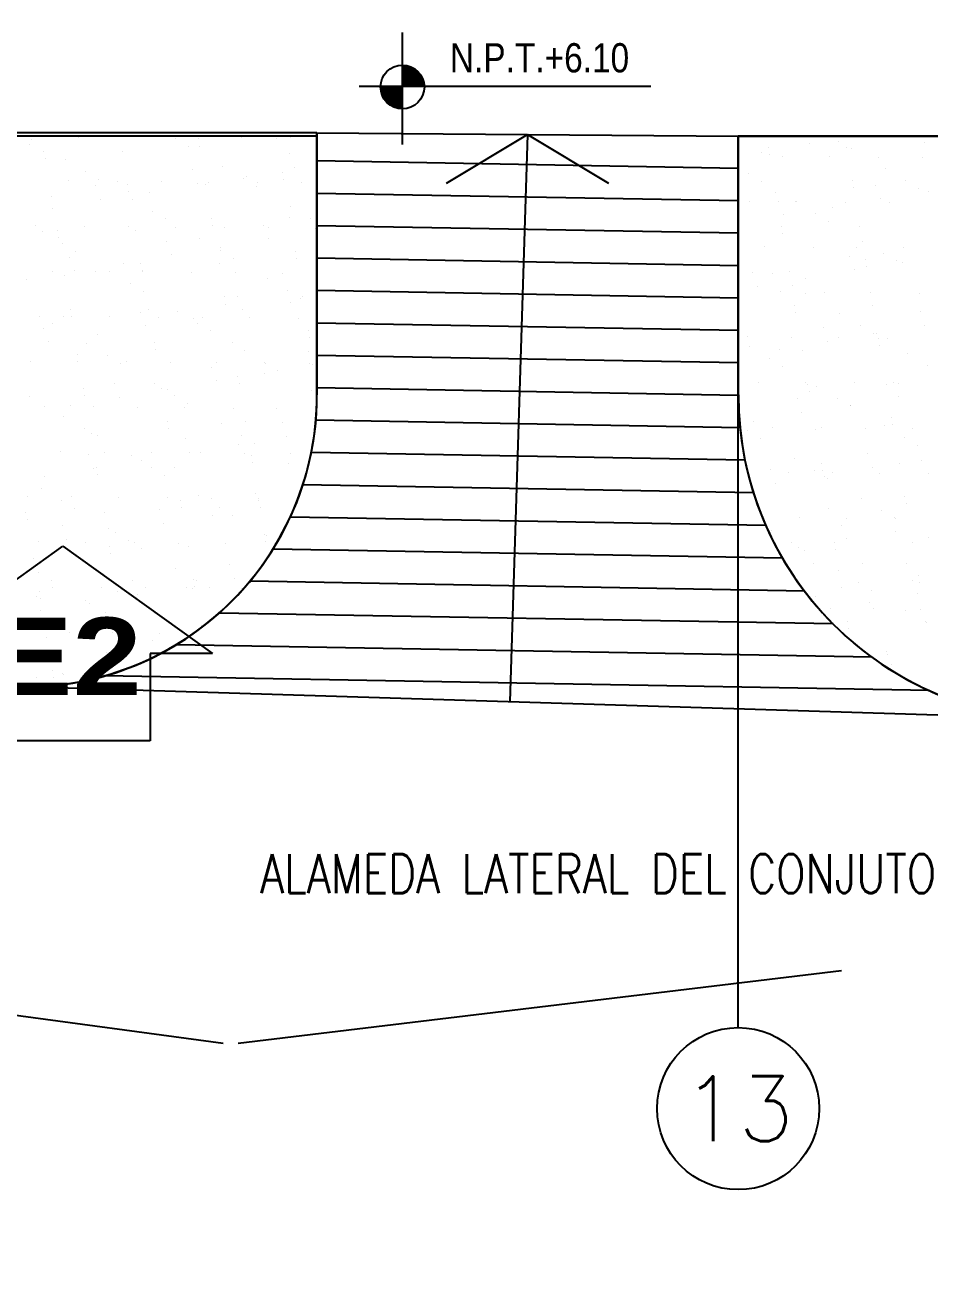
# Model space of a CAD drawing. Header units: millimetres. Extents: x -3 to 53, y -269 to 39.
# Drawn here: x 24.801 to 27.591, y 18.641 to 22.542 of the extents above; entities that cross this region are included whole.
import ezdxf
from ezdxf.enums import TextEntityAlignment as Align
from ezdxf.xclip import XClip

# ---------------------------------------------------------------- set-up
doc = ezdxf.new("R2010")
doc.units = ezdxf.units.MM
doc.header["$LTSCALE"] = 15
doc.header["$XCLIPFRAME"] = 2
for name, pattern in [('ACAD_ISO07W100', [3, 0, -3]), ('CENTER', [2, 1.25, -0.25, 0.25, -0.25]), ('HIDDEN2', [0.1875, 0.125, -0.0625]), ('PHANTOM', [63.5, 31.75, -6.35, 6.35, -6.35, 6.35, -6.35]), ('PHANTOM2', [1.25, 0.625, -0.125, 0.125, -0.125, 0.125, -0.125])]:
    doc.linetypes.add(name, pattern=pattern)
doc.layers.get('0').update_dxf_attribs({"color": 250})
for name, color, linetype in [('A-CORTE', 250, 'CENTER'), ('A-EJES', 251, 'PHANTOM'), ('A-MURO BAJO', 251, 'Continuous'), ('A-NIVELES-NPT', 252, 'Continuous'), ('A-PROYECCIONES', 250, 'HIDDEN2'), ('A-TEXTO-AMBIENTE', 252, 'Continuous'), ('DLP_VERDE', 250, 'Continuous')]:
    doc.layers.add(name, color=color, linetype=linetype)
doc.layers.add('A-MUROS', color=252, linetype='Continuous', lineweight=30)
doc.styles.add('R140', font='', dxfattribs={"height": 3.55})
doc.styles.add('R160-75', font='', dxfattribs={"height": 0.6})
doc.styles.add('R80', font='ARIALN.TTF', dxfattribs={"height": 2.03})
doc.styles.add('ROMANS', font='romans.shx', dxfattribs={"width": 0.8})
doc.styles.get('R140').set_extended_font_data('Arial Black', bold=True)
doc.styles.get('R160-75').set_extended_font_data('Arial Black', bold=True)

# ---------------------------------------------------------------- blocks, each defined once
blk = doc.blocks.new('A$C9f73720c')
at = {"linetype": 'Continuous'}
for p, q in [((61.4199, 108.3834, 0), (60.6335, 105.9633, 0)), ((59.7072, 108.2901, 0), (59.3054, 107.0534, 0)), ((59.8029, 108.2609, 0), (59.4011, 107.0242, 0)), ((59.8986, 108.2317, 0), (59.4967, 106.9949, 0)), ((61.2693, 108.2437, 0), (60.6064, 106.2032, 0)), ((59.9942, 108.2025, 0), (59.5924, 106.9657, 0)), ((60.0899, 108.1733, 0), (59.688, 106.9365, 0)), ((60.1855, 108.1441, 0), (59.7837, 106.9073, 0)), ((61.1368, 108.1593, 0), (60.5516, 106.3583, 0)), ((60.2812, 108.1149, 0), (59.8793, 106.8781, 0)), ((61.0138, 108.1043, 0), (60.4853, 106.4778, 0)), ((60.3769, 108.0857, 0), (59.975, 106.8488, 0)), ((60.4741, 108.0614, 0), (60.0698, 106.817, 0)), ((60.8972, 108.0692, 0), (60.4116, 106.5745, 0)), ((60.5745, 108.0469, 0), (60.161, 106.7743, 0)), ((60.6783, 108.0426, 0), (60.2487, 106.7204, 0)), ((60.7857, 108.0495, 0), (60.3324, 106.6544, 0))]:
    blk.add_line(p, q, dxfattribs=at)
blk.add_line((59.417, 107.699, 0), (61.0755, 107.1353, 0))
at = {"layer": 'A-MURO BAJO'}
for p, q in [((65.9409, 129.0586, 0), (59.6116, 108.3193, 0)), ((61.6244, 108.7504, 0), (60.5942, 105.7193, 0)), ((59.2224, 107.0787, 0), (59.6116, 108.3193, 0)), ((60.3757, 108.0861, 0), (59.6116, 108.3193, 0)), ((59.6116, 108.3193, 0), (60.3753, 108.0862, 0)), ((59.2224, 107.0787, 0), (53.4761, 88.235, 0)), ((59.2224, 107.0787, 0), (59.9961, 106.8429, 0)), ((60.0253, 106.8335, 0), (59.2224, 107.0787, 0))]:
    blk.add_line(p, q, dxfattribs=at)
for centre, radius, start, end in [((60.6677, 109.0431, 0), 1.0005, 253.0076, 342.9946), ((60.6677, 109.0425, 0), 1, 253.0251, 343.0242), ((59.7334, 105.9821, 0), 0.9, 343.0245, 73.0315), ((59.7351, 105.983, 0), 0.8986, 342.9409, 71.162)]:
    blk.add_arc(centre, radius, start, end, dxfattribs=at)
at = {"layer": 'A-PROYECCIONES'}
for p, q in [((57.9161, 84.0296, 0), (65.9466, 129.074, 0)), ((51.8921, 84.3407, 0), (70.8171, 125.5768, 0))]:
    blk.add_line(p, q, dxfattribs=at)
at = {"layer": 'A-PROYECCIONES', "linetype": 'Continuous'}
for p, q in [((59.417, 107.699, 0), (59.6335, 107.8943, 0)), ((59.4875, 107.4161, 0), (59.417, 107.699, 0))]:
    blk.add_line(p, q, dxfattribs=at)
at = {"layer": 'DLP_VERDE'}
for p, q in [((59.6116, 108.3193), (65.9466, 129.074)), ((60.3761, 108.086), (59.6116, 108.3193)), ((59.2325, 107.0756), (53.4804, 88.2337)), ((60.0253, 106.8335), (59.2325, 107.0756))]:
    blk.add_line(p, q, dxfattribs=at)
at = {"layer": 'DLP_VERDE', "linetype": 'Continuous'}
for p, q in [((59.7973, 108.8616), (59.7973, 108.8616)), ((59.8414, 108.8427), (59.8414, 108.8427)), ((59.9294, 108.805), (59.9294, 108.805)), ((59.9469, 108.8318), (59.9469, 108.8318)), ((59.895, 108.7735), (59.895, 108.7735)), ((59.8412, 108.7242), (59.8412, 108.7242)), ((59.8007, 108.7139), (59.8007, 108.7139)), ((59.9442, 108.7056), (59.9442, 108.7056)), ((60.0905, 108.7063), (60.0905, 108.7063)), ((60.1334, 108.6906), (60.1334, 108.6906)), ((60.2388, 108.7133), (60.2388, 108.7133)), ((60.2933, 108.6976), (60.2933, 108.6976)), ((60.3377, 108.6995), (60.3377, 108.6995)), ((59.7204, 108.6725), (59.7204, 108.6725)), ((59.8803, 108.6795), (59.8803, 108.6795)), ((59.9247, 108.6815), (59.9247, 108.6815)), ((60.1224, 108.6723), (60.1224, 108.6723)), ((60.4589, 108.6711), (60.4589, 108.6711)), ((59.717, 108.6104), (59.717, 108.6104)), ((59.7421, 108.6287), (59.7421, 108.6287)), ((59.7514, 108.6419), (59.7514, 108.6419)), ((59.8461, 108.615), (59.8461, 108.615)), ((59.8681, 108.6121), (59.8681, 108.6121)), ((60.088, 108.6408), (60.088, 108.6408)), ((60.4051, 108.6219), (60.4051, 108.6219)), ((59.7553, 108.5697), (59.7553, 108.5697)), ((59.9036, 108.5768), (59.9036, 108.5768)), ((59.9871, 108.5965), (59.9871, 108.5965)), ((60.0342, 108.5915), (60.0342, 108.5915)), ((60.0471, 108.5685), (60.0471, 108.5685)), ((60.0911, 108.5828), (60.0911, 108.5828)), ((60.1132, 108.5799), (60.1132, 108.5799)), ((60.1933, 108.5692), (60.1933, 108.5692)), ((60.3416, 108.5762), (60.3416, 108.5762)), ((60.4851, 108.568), (60.4851, 108.568)), ((60.6314, 108.5687), (60.6314, 108.5687)), ((60.6863, 108.57), (60.6863, 108.57)), ((60.7329, 108.5674), (60.7329, 108.5674)), ((60.7796, 108.5757), (60.7796, 108.5757)), ((59.9069, 108.5314), (59.9069, 108.5314)), ((60.0668, 108.5384), (60.0668, 108.5384)), ((60.1112, 108.5403), (60.1112, 108.5403)), ((60.2321, 108.5642), (60.2321, 108.5642)), ((60.3153, 108.5396), (60.3153, 108.5396)), ((60.3199, 108.5494), (60.3199, 108.5494)), ((60.3362, 108.5505), (60.3362, 108.5505)), ((60.3582, 108.5476), (60.3582, 108.5476)), ((60.4772, 108.532), (60.4772, 108.532)), ((60.4798, 108.5564), (60.4798, 108.5564)), ((60.5242, 108.5583), (60.5242, 108.5583)), ((60.6519, 108.5384), (60.6519, 108.5384)), ((59.6982, 108.5223), (59.6982, 108.5223)), ((59.9444, 108.5092), (59.9444, 108.5092)), ((60.2809, 108.5081), (60.2809, 108.5081)), ((60.5812, 108.5183), (60.5812, 108.5183)), ((60.5981, 108.4892), (60.5981, 108.4892)), ((60.6032, 108.5154), (60.6032, 108.5154)), ((60.7222, 108.4997), (60.7222, 108.4997)), ((60.969, 108.5195), (60.969, 108.5195)), ((59.91, 108.4777), (59.91, 108.4777)), ((60.2272, 108.4588), (60.2272, 108.4588)), ((60.8262, 108.486), (60.8262, 108.486)), ((60.8482, 108.4831), (60.8482, 108.4831)), ((60.9672, 108.4674), (60.9672, 108.4674)), ((61.0712, 108.4538), (61.0712, 108.4538)), ((61.0933, 108.4509), (61.0933, 108.4509)), ((59.7119, 108.432), (59.7119, 108.432)), ((59.8563, 108.4284), (59.8563, 108.4284)), ((59.8581, 108.4326), (59.8581, 108.4326)), ((60.0064, 108.4397), (60.0064, 108.4397)), ((60.1499, 108.4314), (60.1499, 108.4314)), ((60.2962, 108.4321), (60.2962, 108.4321)), ((60.4445, 108.4391), (60.4445, 108.4391)), ((60.5879, 108.4309), (60.5879, 108.4309)), ((60.6663, 108.4152), (60.6663, 108.4152)), ((60.7107, 108.4172), (60.7107, 108.4172)), ((60.7342, 108.4316), (60.7342, 108.4316)), ((60.8792, 108.4373), (60.8792, 108.4373)), ((60.8825, 108.4386), (60.8825, 108.4386)), ((60.9194, 108.4263), (60.9194, 108.4263)), ((61.026, 108.4304), (61.026, 108.4304)), ((61.0793, 108.4332), (61.0793, 108.4332)), ((61.1237, 108.4352), (61.1237, 108.4352)), ((61.1722, 108.431), (61.1722, 108.431)), ((61.2123, 108.4352), (61.2123, 108.4352)), ((61.2158, 108.4361), (61.2158, 108.4361)), ((59.6719, 108.3978), (59.6719, 108.3978)), ((59.6804, 108.3722), (59.6804, 108.3722)), ((59.694, 108.3949), (59.694, 108.3949)), ((59.813, 108.3793), (59.813, 108.3793)), ((59.8403, 108.3791), (59.8403, 108.3791)), ((59.8847, 108.3811), (59.8847, 108.3811)), ((60.0934, 108.3902), (60.0934, 108.3902)), ((60.1374, 108.3765), (60.1374, 108.3765)), ((60.2533, 108.3972), (60.2533, 108.3972)), ((60.2977, 108.3991), (60.2977, 108.3991)), ((60.4739, 108.3754), (60.4739, 108.3754)), ((60.5064, 108.4082), (60.5064, 108.4082)), ((60.5083, 108.4069), (60.5083, 108.4069)), ((60.8448, 108.4057), (60.8448, 108.4057)), ((61.162, 108.3868), (61.162, 108.3868)), ((59.7665, 108.3462), (59.7665, 108.3462)), ((59.917, 108.3656), (59.917, 108.3656)), ((59.939, 108.3627), (59.939, 108.3627)), ((60.058, 108.347), (60.058, 108.347)), ((60.103, 108.345), (60.103, 108.345)), ((60.162, 108.3333), (60.162, 108.3333)), ((60.7911, 108.3565), (60.7911, 108.3565)), ((59.6712, 108.3031), (59.6712, 108.3031)), ((59.732, 108.3146), (59.732, 108.3146)), ((59.8147, 108.2948), (59.8147, 108.2948)), ((59.961, 108.2955), (59.961, 108.2955)), ((60.0492, 108.2957), (60.0492, 108.2957)), ((60.1093, 108.3026), (60.1093, 108.3026)), ((60.184, 108.3304), (60.184, 108.3304)), ((60.2527, 108.2943), (60.2527, 108.2943)), ((60.303, 108.3148), (60.303, 108.3148)), ((60.399, 108.295), (60.399, 108.295)), ((60.407, 108.3011), (60.407, 108.3011)), ((60.4202, 108.3261), (60.4202, 108.3261)), ((60.4291, 108.2982), (60.4291, 108.2982)), ((60.5473, 108.302), (60.5473, 108.302)), ((60.6908, 108.2938), (60.6908, 108.2938)), ((60.837, 108.2945), (60.837, 108.2945)), ((60.9853, 108.3015), (60.9853, 108.3015)), ((61.0722, 108.3046), (61.0722, 108.3046)), ((61.2751, 108.2939), (61.2751, 108.2939)), ((61.3102, 108.294), (61.3102, 108.294)), ((60.4398, 108.256), (60.4398, 108.256)), ((60.4842, 108.2579), (60.4842, 108.2579)), ((60.548, 108.2825), (60.548, 108.2825)), ((60.652, 108.2688), (60.652, 108.2688)), ((60.6741, 108.2659), (60.6741, 108.2659)), ((60.6929, 108.2671), (60.6929, 108.2671)), ((60.7013, 108.2742), (60.7013, 108.2742)), ((60.8528, 108.274), (60.8528, 108.274)), ((60.8972, 108.276), (60.8972, 108.276)), ((61.0378, 108.273), (61.0378, 108.273)), ((61.1059, 108.2851), (61.1059, 108.2851)), ((61.1288, 108.2933), (61.1288, 108.2933)), ((61.2658, 108.2921), (61.2658, 108.2921)), ((60.0268, 108.238), (60.0268, 108.238)), ((60.0712, 108.2399), (60.0712, 108.2399)), ((60.2799, 108.249), (60.2799, 108.249)), ((60.3304, 108.2438), (60.3304, 108.2438)), ((60.6669, 108.2427), (60.6669, 108.2427)), ((60.7931, 108.2502), (60.7931, 108.2502)), ((60.8971, 108.2366), (60.8971, 108.2366)), ((60.9191, 108.2337), (60.9191, 108.2337)), ((60.9841, 108.2238), (60.9841, 108.2238)), ((61.0381, 108.218), (61.0381, 108.218)), ((59.9594, 108.2135), (59.9594, 108.2135)), ((60.296, 108.2123), (60.296, 108.2123)), ((60.6131, 108.1934), (60.6131, 108.1934)), ((61.1421, 108.2043), (61.1421, 108.2043)), ((61.1641, 108.2014), (61.1641, 108.2014)), ((60.2121, 108.1654), (60.2121, 108.1654)), ((60.2422, 108.1631), (60.2422, 108.1631)), ((60.3556, 108.1572), (60.3556, 108.1572)), ((60.5018, 108.1579), (60.5018, 108.1579)), ((60.6501, 108.1649), (60.6501, 108.1649)), ((60.7936, 108.1567), (60.7936, 108.1567)), ((60.8943, 108.1415), (60.8943, 108.1415)), ((60.9399, 108.1574), (60.9399, 108.1574)), ((61.0882, 108.1644), (61.0882, 108.1644)), ((60.4664, 108.1079), (60.4664, 108.1079)), ((60.5233, 108.1111), (60.5233, 108.1111)), ((60.6263, 108.1148), (60.6263, 108.1148)), ((60.6707, 108.1168), (60.6707, 108.1168)), ((60.8599, 108.11), (60.8599, 108.11)), ((60.8794, 108.1259), (60.8794, 108.1259)), ((61.0393, 108.1329), (61.0393, 108.1329)), ((61.0837, 108.1348), (61.0837, 108.1348)), ((60.4889, 108.0796), (60.4889, 108.0796)), ((60.8061, 108.0607), (60.8061, 108.0607)), ((59.2128, 106.9952), (59.2128, 106.9952)), ((59.2601, 106.9793), (59.2601, 106.9793)), ((59.3045, 106.9813), (59.3045, 106.9813)), ((59.3563, 106.9869), (59.3563, 106.9869)), ((59.4686, 106.9832), (59.4686, 106.9832)), ((59.5026, 106.9876), (59.5026, 106.9876)), ((59.204, 106.9542), (59.204, 106.9542)), ((59.308, 106.9405), (59.308, 106.9405)), ((59.33, 106.9376), (59.33, 106.9376)), ((59.4149, 106.9339), (59.4149, 106.9339)), ((59.449, 106.9219), (59.449, 106.9219)), ((59.553, 106.9082), (59.553, 106.9082)), ((59.575, 106.9053), (59.575, 106.9053)), ((59.694, 106.8897), (59.694, 106.8897)), ((59.1674, 106.851), (59.1674, 106.851)), ((59.3157, 106.8581), (59.3157, 106.8581)), ((59.3251, 106.8516), (59.3251, 106.8516)), ((59.6054, 106.8505), (59.6054, 106.8505)), ((59.6616, 106.8505), (59.6616, 106.8505)), ((59.696, 106.882), (59.696, 106.882)), ((59.7537, 106.8575), (59.7537, 106.8575)), ((59.798, 106.876), (59.798, 106.876)), ((59.8201, 106.8731), (59.8201, 106.8731)), ((59.8596, 106.8562), (59.8596, 106.8562)), ((59.904, 106.8581), (59.904, 106.8581)), ((59.9391, 106.8574), (59.9391, 106.8574)), ((59.2867, 106.8312), (59.2867, 106.8312)), ((59.2907, 106.8201), (59.2907, 106.8201)), ((59.4466, 106.8382), (59.4466, 106.8382)), ((59.4592, 106.8498), (59.4592, 106.8498)), ((59.491, 106.8401), (59.491, 106.8401)), ((59.6997, 106.8492), (59.6997, 106.8492)), ((59.8972, 106.8493), (59.8972, 106.8493)), ((59.9788, 106.8316), (59.9788, 106.8316)), ((59.6079, 106.8012), (59.6079, 106.8012)), ((59.2369, 106.7709), (59.2369, 106.7709)), ((59.889, 106.7493), (59.889, 106.7493)), ((59.124, 106.7133), (59.124, 106.7133)), ((59.1338, 106.7233), (59.1338, 106.7233)), ((59.1559, 106.7204), (59.1559, 106.7204)), ((59.2702, 106.7139), (59.2702, 106.7139)), ((59.2748, 106.7047), (59.2748, 106.7047)), ((59.4185, 106.721), (59.4185, 106.721)), ((59.5181, 106.7189), (59.5181, 106.7189)), ((59.562, 106.7127), (59.562, 106.7127)), ((59.6331, 106.697), (59.6331, 106.697)), ((59.6775, 106.6989), (59.6775, 106.6989)), ((59.7083, 106.7134), (59.7083, 106.7134)), ((59.8546, 106.7178), (59.8546, 106.7178)), ((59.8566, 106.7204), (59.8566, 106.7204)), ((59.8862, 106.708), (59.8862, 106.708)), ((60, 106.7122), (60, 106.7122)), ((60.0461, 106.715), (60.0461, 106.715)), ((60.0905, 106.717), (60.0905, 106.717)), ((60.1463, 106.7129), (60.1463, 106.7129)), ((60.1718, 106.6989), (60.1718, 106.6989)), ((59.1127, 106.657), (59.1127, 106.657)), ((59.1471, 106.6886), (59.1471, 106.6886)), ((59.2201, 106.679), (59.2201, 106.679)), ((59.2645, 106.6809), (59.2645, 106.6809)), ((59.3789, 106.691), (59.3789, 106.691)), ((59.4009, 106.6881), (59.4009, 106.6881)), ((59.4732, 106.69), (59.4732, 106.69)), ((59.4837, 106.6874), (59.4837, 106.6874)), ((59.5199, 106.6725), (59.5199, 106.6725)), ((59.6239, 106.6588), (59.6239, 106.6588)), ((59.6459, 106.6559), (59.6459, 106.6559)), ((59.8008, 106.6685), (59.8008, 106.6685)), ((59.4299, 106.6382), (59.4299, 106.6382)), ((59.7649, 106.6402), (59.7649, 106.6402)), ((59.8689, 106.6265), (59.8689, 106.6265)), ((59.8909, 106.6236), (59.8909, 106.6236)), ((60.082, 106.6166), (60.082, 106.6166)), ((59.0833, 106.5844), (59.0833, 106.5844)), ((59.5214, 106.5839), (59.5214, 106.5839)), ((59.7111, 106.5863), (59.7111, 106.5863)), ((59.9594, 106.5833), (59.9594, 106.5833)), ((60.0099, 106.608), (60.0099, 106.608)), ((60.0476, 106.5851), (60.0476, 106.5851)), ((60.1139, 106.5943), (60.1139, 106.5943)), ((60.136, 106.5914), (60.136, 106.5914)), ((60.3974, 106.5828), (60.3974, 106.5828)), ((59.2268, 106.5762), (59.2268, 106.5762)), ((59.3401, 106.5559), (59.3401, 106.5559)), ((59.3731, 106.5768), (59.3731, 106.5768)), ((59.451, 106.5397), (59.451, 106.5397)), ((59.6597, 106.5488), (59.6597, 106.5488)), ((59.6648, 106.5756), (59.6648, 106.5756)), ((59.6766, 106.5547), (59.6766, 106.5547)), ((59.8111, 106.5763), (59.8111, 106.5763)), ((59.8196, 106.5558), (59.8196, 106.5558)), ((59.864, 106.5578), (59.864, 106.5578)), ((60.0727, 106.5669), (60.0727, 106.5669)), ((60.1029, 106.5751), (60.1029, 106.5751)), ((60.2326, 106.5739), (60.2326, 106.5739)), ((60.2491, 106.5758), (60.2491, 106.5758)), ((60.255, 106.5757), (60.255, 106.5757)), ((60.277, 106.5758), (60.277, 106.5758)), ((60.359, 106.562), (60.359, 106.562)), ((60.3648, 106.5662), (60.3648, 106.5662)), ((60.381, 106.5591), (60.381, 106.5591)), ((59.2467, 106.5308), (59.2467, 106.5308)), ((59.3057, 106.5244), (59.3057, 106.5244)), ((59.4066, 106.5378), (59.4066, 106.5378)), ((59.6229, 106.5055), (59.6229, 106.5055)), ((59.9938, 106.5358), (59.9938, 106.5358)), ((59.1007, 106.4875), (59.1007, 106.4875)), ((59.2047, 106.4738), (59.2047, 106.4738)), ((59.2267, 106.4709), (59.2267, 106.4709)), ((59.252, 106.4751), (59.252, 106.4751)), ((60.275, 106.4839), (60.275, 106.4839)), ((59.1862, 106.4473), (59.1862, 106.4473)), ((59.3296, 106.4391), (59.3296, 106.4391)), ((59.3457, 106.4553), (59.3457, 106.4553)), ((59.4497, 106.4416), (59.4497, 106.4416)), ((59.4718, 106.4387), (59.4718, 106.4387)), ((59.4759, 106.4397), (59.4759, 106.4397)), ((59.5331, 106.4232), (59.5331, 106.4232)), ((59.5907, 106.423), (59.5907, 106.423)), ((59.6242, 106.4468), (59.6242, 106.4468)), ((59.7677, 106.4385), (59.7677, 106.4385)), ((59.8696, 106.422), (59.8696, 106.422)), ((59.904, 106.4536), (59.904, 106.4536)), ((59.9139, 106.4392), (59.9139, 106.4392)), ((60.0622, 106.4462), (60.0622, 106.4462)), ((60.2057, 106.438), (60.2057, 106.438)), ((60.2405, 106.4524), (60.2405, 106.4524)), ((60.2592, 106.4257), (60.2592, 106.4257)), ((60.352, 106.4387), (60.352, 106.4387)), ((60.4191, 106.4327), (60.4191, 106.4327)), ((60.4635, 106.4346), (60.4635, 106.4346)), ((60.5003, 106.4457), (60.5003, 106.4457)), ((59.1622, 106.3928), (59.1622, 106.3928)), ((59.4332, 106.3896), (59.4332, 106.3896)), ((59.4987, 106.3917), (59.4987, 106.3917)), ((59.5931, 106.3966), (59.5931, 106.3966)), ((59.6375, 106.3986), (59.6375, 106.3986)), ((59.6947, 106.4093), (59.6947, 106.4093)), ((59.7168, 106.4064), (59.7168, 106.4064)), ((59.8358, 106.3908), (59.8358, 106.3908)), ((59.8462, 106.4077), (59.8462, 106.4077)), ((60.0061, 106.4146), (60.0061, 106.4146)), ((60.0505, 106.4166), (60.0505, 106.4166)), ((60.1868, 106.4031), (60.1868, 106.4031)), ((59.0202, 106.3716), (59.0202, 106.3716)), ((59.1278, 106.3613), (59.1278, 106.3613)), ((59.1801, 106.3786), (59.1801, 106.3786)), ((59.2245, 106.3805), (59.2245, 106.3805)), ((59.8159, 106.3728), (59.8159, 106.3728)), ((59.9398, 106.3771), (59.9398, 106.3771)), ((59.9618, 106.3742), (59.9618, 106.3742)), ((60.0808, 106.3585), (60.0808, 106.3585)), ((60.1848, 106.3448), (60.1848, 106.3448)), ((60.4679, 106.3512), (60.4679, 106.3512)), ((59.074, 106.312), (59.074, 106.312)), ((59.289, 106.3102), (59.289, 106.3102)), ((59.4449, 106.3424), (59.4449, 106.3424)), ((59.727, 106.3097), (59.727, 106.3097)), ((60.097, 106.3209), (60.097, 106.3209)), ((60.1651, 106.3091), (60.1651, 106.3091)), ((60.2068, 106.3419), (60.2068, 106.3419)), ((60.3258, 106.3262), (60.3258, 106.3262)), ((60.4298, 106.3125), (60.4298, 106.3125)), ((60.4335, 106.3197), (60.4335, 106.3197)), ((60.4519, 106.3096), (60.4519, 106.3096)), ((59.1407, 106.3031), (59.1407, 106.3031)), ((59.4325, 106.302), (59.4325, 106.302)), ((59.5788, 106.3026), (59.5788, 106.3026)), ((59.7261, 106.2905), (59.7261, 106.2905)), ((59.8705, 106.3014), (59.8705, 106.3014)), ((60.0168, 106.3021), (60.0168, 106.3021)), ((60.0327, 106.2665), (60.0327, 106.2665)), ((60.0626, 106.2893), (60.0626, 106.2893)), ((60.1926, 106.2735), (60.1926, 106.2735)), ((60.237, 106.2754), (60.237, 106.2754)), ((60.3085, 106.3009), (60.3085, 106.3009)), ((60.3798, 106.2704), (60.3798, 106.2704)), ((60.4457, 106.2845), (60.4457, 106.2845)), ((60.4548, 106.3016), (60.4548, 106.3016)), ((60.5709, 106.294), (60.5709, 106.294)), ((58.9842, 106.2298), (58.9842, 106.2298)), ((59.0305, 106.2566), (59.0305, 106.2566)), ((59.0526, 106.2537), (59.0526, 106.2537)), ((59.1716, 106.2381), (59.1716, 106.2381)), ((59.2067, 106.2304), (59.2067, 106.2304)), ((59.3207, 106.2286), (59.3207, 106.2286)), ((59.3551, 106.2601), (59.3551, 106.2601)), ((59.3666, 106.2374), (59.3666, 106.2374)), ((59.411, 106.2393), (59.411, 106.2393)), ((59.6197, 106.2485), (59.6197, 106.2485)), ((59.6917, 106.259), (59.6917, 106.259)), ((59.7796, 106.2554), (59.7796, 106.2554)), ((59.824, 106.2574), (59.824, 106.2574)), ((60.0088, 106.2401), (60.0088, 106.2401)), ((58.998, 106.2213), (58.998, 106.2213)), ((59.2756, 106.2244), (59.2756, 106.2244)), ((59.2976, 106.2215), (59.2976, 106.2215)), ((59.4166, 106.2058), (59.4166, 106.2058)), ((59.5206, 106.1921), (59.5206, 106.1921)), ((59.5426, 106.1892), (59.5426, 106.1892)), ((59.6379, 106.2097), (59.6379, 106.2097)), ((60.29, 106.1882), (60.29, 106.1882)), ((59.2436, 106.166), (59.2436, 106.166)), ((59.267, 106.1793), (59.267, 106.1793)), ((59.3918, 106.1731), (59.3918, 106.1731)), ((59.5353, 106.1648), (59.5353, 106.1648)), ((59.6616, 106.1736), (59.6616, 106.1736)), ((59.6816, 106.1655), (59.6816, 106.1655)), ((59.7656, 106.1599), (59.7656, 106.1599)), ((59.7876, 106.157), (59.7876, 106.157)), ((59.8299, 106.1725), (59.8299, 106.1725)), ((59.9191, 106.1578), (59.9191, 106.1578)), ((59.9733, 106.1643), (59.9733, 106.1643)), ((60.1196, 106.165), (60.1196, 106.165)), ((60.2556, 106.1566), (60.2556, 106.1566)), ((60.2679, 106.172), (60.2679, 106.172)), ((60.4114, 106.1638), (60.4114, 106.1638)), ((60.5577, 106.1645), (60.5577, 106.1645)), ((59.5481, 106.1274), (59.5481, 106.1274)), ((59.8846, 106.1263), (59.8846, 106.1263)), ((59.9066, 106.1413), (59.9066, 106.1413)), ((59.9661, 106.1143), (59.9661, 106.1143)), ((60.0105, 106.1162), (60.0105, 106.1162)), ((60.0106, 106.1276), (60.0106, 106.1276)), ((60.0327, 106.1247), (60.0327, 106.1247)), ((60.2192, 106.1253), (60.2192, 106.1253)), ((60.3791, 106.1323), (60.3791, 106.1323)), ((60.4235, 106.1342), (60.4235, 106.1342)), ((60.5728, 106.1377), (60.5728, 106.1377)), ((59.3932, 106.0893), (59.3932, 106.0893)), ((59.5137, 106.0959), (59.5137, 106.0959)), ((59.5531, 106.0962), (59.5531, 106.0962)), ((59.5975, 106.0982), (59.5975, 106.0982)), ((59.8062, 106.1073), (59.8062, 106.1073)), ((59.8309, 106.077), (59.8309, 106.077)), ((60.1517, 106.109), (60.1517, 106.109)), ((60.2018, 106.1074), (60.2018, 106.1074)), ((60.2557, 106.0953), (60.2557, 106.0953)), ((60.2777, 106.0924), (60.2777, 106.0924)), ((60.3967, 106.0768), (60.3967, 106.0768)), ((59.9327, 106.0354), (59.9327, 106.0354)), ((60.3707, 106.0349), (60.3707, 106.0349)), ((60.483, 106.0555), (60.483, 106.0555)), ((60.5007, 106.0631), (60.5007, 106.0631)), ((60.5227, 106.0602), (60.5227, 106.0602)), ((59.6381, 106.0277), (59.6381, 106.0277)), ((59.7411, 105.9947), (59.7411, 105.9947)), ((59.7844, 106.0284), (59.7844, 106.0284)), ((60.0762, 106.0272), (60.0762, 106.0272)), ((60.0776, 105.9936), (60.0776, 105.9936)), ((60.112, 106.0251), (60.112, 106.0251)), ((60.2225, 106.0279), (60.2225, 106.0279)), ((60.4485, 106.0239), (60.4485, 106.0239)), ((60.5142, 106.0267), (60.5142, 106.0267)), ((60.61, 105.9931), (60.61, 105.9931)), ((59.9927, 105.9661), (59.9927, 105.9661)), ((60.1526, 105.9731), (60.1526, 105.9731)), ((60.197, 105.975), (60.197, 105.975)), ((60.3948, 105.9747), (60.3948, 105.9747)), ((60.4057, 105.9841), (60.4057, 105.9841)), ((60.5656, 105.9911), (60.5656, 105.9911)), ((60.0239, 105.9443), (60.0239, 105.9443)), ((60.0355, 105.8983), (60.0355, 105.8983)), ((60.0815, 105.8781), (60.0815, 105.8781)), ((60.1035, 105.8752), (60.1035, 105.8752)), ((60.179, 105.8901), (60.179, 105.8901)), ((60.305, 105.8924), (60.305, 105.8924)), ((60.3253, 105.8908), (60.3253, 105.8908)), ((60.4736, 105.8978), (60.4736, 105.8978)), ((60.6171, 105.8896), (60.6171, 105.8896)), ((60.2225, 105.8596), (60.2225, 105.8596)), ((60.2706, 105.8609), (60.2706, 105.8609)), ((60.3265, 105.8459), (60.3265, 105.8459)), ((60.3486, 105.843), (60.3486, 105.843)), ((60.5878, 105.842), (60.5878, 105.842)), ((60.5922, 105.843), (60.5922, 105.843)), ((60.3391, 105.8319), (60.3391, 105.8319)), ((60.3835, 105.8339), (60.3835, 105.8339)), ((60.4676, 105.8273), (60.4676, 105.8273)), ((60.5716, 105.8136), (60.5716, 105.8136)), ((60.5936, 105.8107), (60.5936, 105.8107)), ((60.498, 105.7597), (60.498, 105.7597)), ((60.5764, 105.7607), (60.5764, 105.7607))]:
    blk.add_line(p, q, dxfattribs=at)
at = {"layer": 'DLP_VERDE'}
for centre, radius, start, end in [((60.668, 109.0424), 1, 253.0251, 343.0251), ((59.7346, 105.9823), 0.8995, 341.0494, 71.1439)]:
    blk.add_arc(centre, radius, start, end, dxfattribs=at)
at = {"style": 'R80'}
for height, rotation, p in [(0.09, 0.009, (39.554, 141.0046, 0)), (0.09, 0.009, (45.7984, 139.3226, 0)), (0.09, 0.009, (50.4634, 135.3578, 0)), (0.09, 0.009, (41.9784, 129.0436, 0)), (0.09, 0.009, (37.8409, 128.6089, 0)), (0.09, 0.009, (35.483, 116.3582, 0)), (0.09, 0.009, (38.5607, 113.6321, 0)), (0.09, 0.009, (45.1292, 84.3757, 0)), (0.09, 0.009, (43.9111, 83.9335, 0)), (0.09, 0.009, (43.1485, 83.401, 0)), (0.09, 0.009, (28.0067, 80.1071, 0)), (0.09, 0.009, (44.3753, 79.9046, 0)), (0.09, 0.009, (55.151, 79.2173, 0)), (0.09, 0.009, (38.2608, 76.0049)), (0.09, 0.009, (39.0036, 75.5558)), (0.09, 0.009, (27.5137, 75.2133, 0)), (0.09, 0.009, (27.5137, 75.2133, 0)), (0.09, 0.009, (39.8519, 75.1543)), (0.09, 0.009, (25.3599, 70.2709, 0)), (0.09, 0.009, (32.1646, 69.192, 0)), (0.09, 0.009, (32.1646, 69.192, 0)), (0.09, 0.009, (26.9947, 68.6392, 0)), (0.09, 0.009, (59.8504, 67.3859, 0)), (0.09, 0.009, (24.839, 65.5107, 0)), (0.09, 0.009, (24.839, 65.5107, 0)), (0.09, 0.009, (33.5008, 60.261, 0)), (0.09, 0.009, (33.5008, 60.261, 0)), (0.09, 347.3908, (17.1069, 59.2726, 0)), (0.09, 0.009, (26.4708, 59.2035, 0)), (0.09, 0.009, (26.4708, 59.2035, 0)), (0.09, 0.009, (23.1216, 58.7685, 0)), (0.09, 0.009, (23.1216, 58.7685, 0)), (0.09, 0.009, (27.6632, 55.3959, 0)), (0.09, 0.009, (27.6632, 55.3959, 0)), (0.09, 0.009, (22.2239, 54.9818, 0)), (0.09, 0.009, (22.2239, 54.9818, 0)), (0.09, 0.009, (65.7174, 53.5803, 0)), (0.09, 0.009, (38.377, 51.7166, 0)), (0.09, 0.009, (38.377, 51.7166, 0)), (0.09, 0.009, (21.0294, 51.3767, 0)), (0.09, 0.009, (21.0294, 51.3767, 0)), (0.09, 0.009, (29.4091, 50.8876, 0)), (0.09, 0.009, (29.4091, 50.8876, 0)), (0.09, 0.009, (22.5184, 48.0808, 0)), (0.09, 0.009, (22.5184, 48.0808, 0)), (0.09, 0.009, (32.8305, 47.9478, 0)), (0.09, 0.009, (38.6414, 47.9238, 0)), (0.09, 1.5576, (45.5013, 47.0033, 0)), (0.09, 1.5576, (45.5013, 47.0033, 0)), (0.09, 1.5576, (42.9613, 45.8781, 0)), (0.09, 0.009, (31.2252, 43.4352, 0)), (0.09, 0.009, (31.2252, 43.4352, 0)), (0.09, 0.009, (24.8291, 43.3056, 0)), (0.09, 0.009, (24.8291, 43.3056, 0)), (0.09, 0.009, (28.8684, 42.6092, 0)), (0.09, 0.009, (28.8684, 42.6092, 0)), (0.09, 0.009, (46.0815, 42.4048, 0)), (0.09, 0.009, (19.0307, 42.0559, 0)), (0.09, 0.009, (19.0307, 42.0559, 0)), (0.09, 0.009, (70.9067, 41.0329, 0)), (0.09, 0.009, (22.7765, 38.7407, 0)), (0.09, 0.009, (22.7765, 38.7407, 0)), (0.09, 0.009, (17.8952, 37.4624, 0)), (0.09, 0.009, (17.8952, 37.4624, 0)), (0.09, 0.009, (25.8226, 33.2142, 0)), (0.09, 0.009, (21.5027, 31.2754, 0)), (0.1403, 0.009, (43.0178, 29.8778, 0)), (0.09, 0.009, (24.3978, 29.2659, 0)), (0.09, 0.009, (49.7565, 29.0287, 0)), (0.09, 0.009, (16.51, 28.4123, 0)), (0.09, 0.009, (16.51, 28.4123, 0)), (0.09, 0.009, (40.7946, 24.893, 0)), (0.09, 0.009, (18.1268, 23.6374, 0)), (0.09, 0.009, (20.346, 20.3291, 0)), (0.09, 0.009, (38.3365, 19.4632, 0)), (0.09, 0.009, (18.2869, 15.9828, 0)), (0.09, 0.009, (36.6694, 12.5977, 0)), (0.09, 337.7998, (24.7536, 11.2334, 0)), (0.09, 0.009, (33.5928, 10.3508, 0)), (0.09, 337.7998, (21.6109, 10.1247, 0)), (0.09, 337.7998, (16.5605, 9.5998, 0)), (0.09, 337.7998, (29.9414, 8.9534, 0)), (0.09, 337.7998, (31.6402, 7.9561, 0)), (0.09, 337.7998, (26.736, 7.7966, 0)), (0.09, 337.7998, (32.0288, 7.0232, 0)), (0.09, 0.009, (23.3239, 5.5763, 0)), (0.09, 0.009, (16.5347, 5.5678, 0)), (0.09, 0.009, (34.4718, 3.6379, 0))]:
    blk.add_attdef('N.P.T.+0.00', text='', height=height, rotation=rotation, dxfattribs=at).set_placement(p, align=Align.MIDDLE_CENTER)
for p in [(49.9263, 138.2431, 0), (56.6904, 136.252, 0), (60.5336, 135.5237, 0), (42.6322, 135.1839), (46.2516, 126.9171), (35.1548, 97.8545, 0), (31.2618, 93.9445, 0), (17.9393, 86.8861, 0), (34.7444, 85.6148, 0), (35.5048, 81.4636, 0), (34.6534, 76.9929, 0), (59.6668, 73.2509), (40.4113, 65.8421, 0), (43.5611, 65.2125, 0), (64.4681, 61.3857), (43.9111, 51.4927, 0), (32.9744, 51.0828, 0), (48.0327, 50.0735, 0), (69.3242, 50.0814, 0), (52.9599, 39.4701, 0), (74.4159, 35.7467, 0)]:
    blk.add_attdef('N.P.T.+0.00', text='', height=0.2109, dxfattribs=at).set_placement(p, align=Align.MIDDLE_CENTER)
blk = doc.blocks.new('SIM NIVEL PLANTA')
at = {"linetype": 'Continuous'}
h = blk.add_hatch(dxfattribs=at)
h.set_pattern_fill('_USER', color=256, scale=0.089997, angle=45, style=0, pattern_type=0)
h.set_pattern_definition([(45, (31854.49523, 23864.84028), (-0.06363728001, 0.06363728001), [])])
h.paths.add_polyline_path([(-17.329, 0), (-15.979, 0, 0.409209), (-17.329, 1.327)])
h.paths.add_polyline_path([(-18.679, 0, 0.004279), (-18.679, -0.023, 0.414214), (-17.329, -1.373), (-17.329, 0)])
for p, q in [((-17.329, -3.577), (-17.329, 3.344)), ((-2, 0), (-20, 0))]:
    blk.add_line(p, q)
blk.add_circle((-17.329, -0.023), 1.35, dxfattribs=at)
at = {"style": 'R80'}
blk.add_attdef('N.P.T.+0.00', text='', height=1.8, dxfattribs=at).set_placement((-8.871, 1.774), align=Align.MIDDLE_CENTER)
blk = doc.blocks.new('*U31')
blk.add_lwpolyline([(-4.647, -4.353), (-4.647, 0.147), (-7.861, 0.147), (-0.147, 5.687), (7.568, 0.147), (4.353, 0.147), (4.353, -4.353)], close=True)
at = {"linetype": 'Continuous', "style": 'R140'}
blk.add_attdef('ELEVACION', text='', height=3.55, dxfattribs=at).set_placement((0, 0.002), align=Align.MIDDLE_CENTER)
blk = doc.blocks.new('Cortes-Elev.')
at = {"layer": 'A-CORTE', "linetype": 'CENTER', "ltscale": 0.5}
ref = blk.add_blockref('*U31', (24.9256, 20.5952), dxfattribs=dict(at, xscale=0.05980032655866058, yscale=0.05980032655866058, zscale=0.05980032655866058))
ref.add_attrib('ELEVACION', 'E2', dxfattribs={"layer": '0', "linetype": 'Continuous', "height": 0.2392, "style": 'R160-75'}).set_placement((24.9256, 20.5953), align=Align.MIDDLE_CENTER)
blk = doc.blocks.new('Ejes_Torre G')
at = {"layer": 'A-EJES', "linetype": 'PHANTOM2', "ltscale": 0.5, "elevation": 0}
blk.add_lwpolyline([(27, -2.75), (27, -0.3)], dxfattribs=at)
at = {"layer": 'A-EJES', "linetype": 'Continuous'}
blk.add_circle((27, -3, 0), 0.25, dxfattribs=at)
at = {"layer": 'A-EJES', "linetype": 'Continuous', "style": 'ROMANS'}
blk.add_text('13', height=0.2, dxfattribs=at).set_placement((27, -3, 0), align=Align.MIDDLE_CENTER)

msp = doc.modelspace()

# ---------------------------------------------------------------- block references
at = {"linetype": 'ACAD_ISO07W100', "ltscale": 5}
ref = msp.add_blockref('A$C9f73720c', (-94.0043, 47.5864), dxfattribs=dict(at, rotation=286.9770955472961))
XClip(ref).set_block_clipping_path([(53.9739667831, 80.2683385944), (69.3730303047, 130.7085147865), (51.0595701083, 136.2994971771), (35.6605065867, 85.8593209849)])

# ---------------------------------------------------------------- next in the draw order: block references
at = {"layer": 'A-CORTE'}
msp.add_blockref('Cortes-Elev.', (0, 0), dxfattribs=at)
at = {"layer": 'A-MUROS'}
msp.add_blockref('Ejes_Torre G', (0, 22.2), dxfattribs=at)
at = {"layer": 'A-NIVELES-NPT', "xscale": 0.05, "yscale": 0.05, "zscale": 0.05}
msp.add_blockref('SIM NIVEL PLANTA', (26.8309, 22.3534, 0), dxfattribs=at).add_auto_attribs({'N.P.T.+0.00': 'N.P.T.+6.10'})

# ---------------------------------------------------------------- next in the draw order: texts
at = {"layer": 'A-TEXTO-AMBIENTE', "insert": (27, 19.925), "char_height": 0.12, "width": 3.575303, "attachment_point": 5, "style": 'ROMANS'}
msp.add_mtext('\\pxqc;ALAMEDA LATERAL DEL CONJUTO RESIDENCIAL', dxfattribs=at)

doc.saveas('drawing.dxf')
